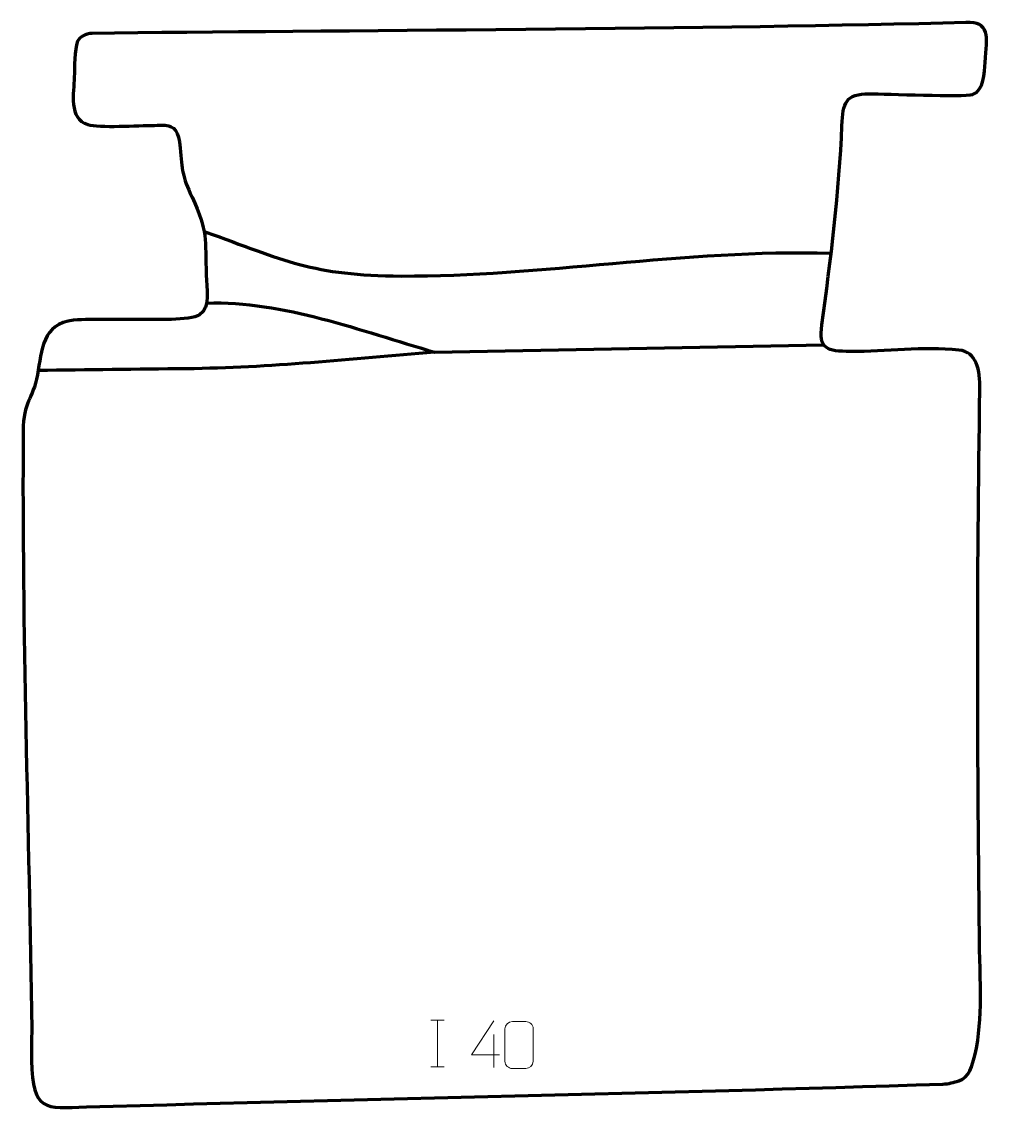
# Model space of a CAD drawing. Header units: millimetres. Extents: x -472 to 45, y 70 to 652.
import ezdxf

# ---------------------------------------------------------------- set-up
doc = ezdxf.new("R2010")
doc.units = ezdxf.units.MM
doc.header["$MEASUREMENT"] = 0
doc.layers.add('layer 2', color=7, linetype='Continuous')
doc.layers.add('layer 3', color=7, linetype='Continuous')

msp = doc.modelspace()

# ---------------------------------------------------------------- linework, layer by layer
at = {"layer": 'layer 2', "color": 140, "lineweight": 158}
for points in [[(-374.656, 539.7408), (-331.6195, 524.1379), (-316.7133, 516.1105), (-269.2937, 515.8979), (-269.2937, 515.8979), (-195.2127, 515.5658), (-118.7833, 530.1806), (-39.9085, 528.1568)], [(-373.3228, 501.4982), (-332.0521, 502.7292), (-291.3542, 486.6638), (-251.6454, 475.3105), (-251.6454, 475.3105), (-251.6454, 475.3105), (-43.7537, 479.1168), (-43.7537, 479.1168)], [(-251.6454, 475.3105), (-295.8525, 471.5765), (-339.6254, 466.9064), (-384.0554, 466.3939), (-384.0554, 466.3939), (-410.4535, 466.123), (-436.8514, 465.8023), (-463.2494, 465.5106)]]:
    msp.add_open_spline(points, degree=3, knots=[0, 0, 0, 0, 0.33333333, 0.33333333, 0.33333333, 0.33333333, 1, 1, 1, 1], dxfattribs=at)
at = {"layer": 'layer 2', "color": 250, "lineweight": 9}
for points in [[(-253.5658, 118.7872), (-253.5658, 118.7872), (-246.3977, 118.7872), (-246.3977, 118.7872)], [(-249.9818, 118.7872), (-249.9818, 118.7872), (-249.9818, 93.8337), (-249.9818, 93.8337)], [(-219.9497, 111.1435), (-219.9497, 111.1435), (-219.9497, 93.4788), (-219.9497, 93.4788)], [(-253.5658, 93.8337), (-253.5658, 93.8337), (-246.3977, 93.8337), (-246.3977, 93.8337)]]:
    msp.add_open_spline(points, degree=3, dxfattribs=at)
for points, knots in [([(-217.0056, 100.3824), (-217.0056, 100.3824), (-231.8273, 100.3824), (-231.8273, 100.3824), (-231.8273, 100.3824), (-231.8273, 100.3824), (-219.9497, 118.4529), (-219.9497, 118.4529)], [0, 0, 0, 0, 0.33333333, 0.33333333, 0.33333333, 0.33333333, 1, 1, 1, 1]), ([(-210.057, 118.0418), (-207.6909, 118.0418), (-205.3244, 118.0418), (-202.9579, 118.0418), (-202.9579, 118.0418), (-200.9774, 118.0774), (-198.9514, 116.5831), (-198.9243, 114.141), (-198.9243, 114.141), (-198.9247, 108.3836), (-198.9247, 102.6258), (-198.9243, 96.8676), (-198.9243, 96.8676), (-199.0664, 94.54), (-200.7728, 93.0577), (-202.9579, 93.0469), (-202.9579, 93.0469), (-205.3303, 93.0473), (-207.7027, 93.0473), (-210.0747, 93.0469), (-210.0747, 93.0469), (-212.0332, 92.9413), (-214.0396, 94.8292), (-214.0282, 96.8502), (-214.0282, 96.8502), (-214.0278, 102.6308), (-214.0278, 108.4111), (-214.0282, 114.1909), (-214.0282, 114.1909), (-214.0239, 116.3329), (-212.2468, 118.0554), (-210.057, 118.0418)], [0, 0, 0, 0, 0.11111111, 0.11111111, 0.11111111, 0.11111111, 0.22222222, 0.22222222, 0.22222222, 0.22222222, 0.33333333, 0.33333333, 0.33333333, 0.33333333, 0.44444444, 0.44444444, 0.44444444, 0.44444444, 0.55555556, 0.55555556, 0.55555556, 0.55555556, 0.66666667, 0.66666667, 0.66666667, 0.66666667, 0.77777778, 0.77777778, 0.77777778, 0.77777778, 1, 1, 1, 1])]:
    msp.add_open_spline(points, degree=3, knots=knots, dxfattribs=at)
at = {"layer": 'layer 3', "color": 242, "lineweight": 158}
msp.add_open_spline([(39.3658, 154.9166), (39.4975, 144.2785), (41.116, 118.3283), (37.1094, 101.4611), (37.1094, 101.4611), (35.3347, 93.9896), (33.8382, 88.1936), (28.2639, 86.4817), (28.2639, 86.4817), (25.59, 85.6605), (22.7368, 84.7836), (19.6972, 84.6847), (19.6972, 84.6847), (-132.6219, 79.7436), (-285.067, 77.0036), (-437.3872, 72.487), (-437.3872, 72.487), (-460.1353, 71.8124), (-465.8463, 69.7072), (-466.7265, 97.3221), (-466.7265, 97.3221), (-466.9052, 102.9273), (-466.7438, 108.4946), (-466.6163, 114.096), (-466.6163, 114.096), (-468.1381, 220.3885), (-471.9405, 326.9757), (-471.2124, 433.2557), (-471.2124, 433.2557), (-471.1054, 448.8655), (-466.0135, 449.8615), (-463.6369, 463.1729), (-463.6369, 463.1729), (-461.2305, 476.6515), (-461.0315, 490.423), (-444.3237, 492.2997), (-444.3237, 492.2997), (-433.1548, 493.0769), (-419.9252, 492.5428), (-408.3807, 492.7586), (-408.3807, 492.7586), (-401.5506, 492.8418), (-382.1231, 491.841), (-377.0672, 495.1736), (-377.0672, 495.1736), (-371.1319, 499.0861), (-373.2202, 509.8058), (-373.4628, 516.3186), (-373.4628, 516.3186), (-374.1876, 535.7771), (-372.4888, 539.647), (-381.087, 557.9645), (-381.087, 557.9645), (-386.3601, 569.1983), (-386.3008, 572.3065), (-387.4549, 584.3276), (-387.4549, 584.3276), (-388.3337, 593.4821), (-390.4773, 595.8193), (-395.3799, 596.3746), (-395.3799, 596.3746), (-396.9697, 596.5547), (-399.0137, 596.2826), (-401.14, 596.2726), (-401.14, 596.2726), (-409.8147, 596.232), (-430.938, 594.8754), (-436.7357, 596.7187), (-436.7357, 596.7187), (-447.0875, 600.0095), (-444.2006, 613.5877), (-443.9264, 622.0772), (-443.9264, 622.0772), (-443.7603, 627.2226), (-443.8203, 636.5576), (-442.2203, 641.2299), (-442.2203, 641.2299), (-440.9012, 643.3518), (-438.0778, 645.3378), (-434.3573, 645.3811), (-434.3573, 645.3811), (-309.9898, 646.8287), (-97.083, 647.5549), (31.9814, 651.1825), (31.9814, 651.1825), (44.9937, 651.5482), (43.4314, 644.3089), (42.318, 629.8138), (42.318, 629.8138), (41.9025, 624.4035), (41.7876, 614.8058), (35.5681, 612.8387), (35.5681, 612.8387), (30.747, 611.3156), (-10.9614, 613.1521), (-19.4246, 613.0962), (-19.4246, 613.0962), (-32.2989, 613.0112), (-33.6584, 608.5879), (-34.1442, 596.0836), (-34.1442, 596.0836), (-35.4656, 562.0749), (-40.2208, 523.4398), (-44.8645, 489.803), (-44.8645, 489.803), (-46.6426, 476.9228), (-42.0886, 475.6904), (-29.6296, 475.6179), (-29.6296, 475.6179), (-10.2211, 475.5049), (8.6975, 478.3762), (28.2641, 476.3977), (28.2641, 476.3977), (37.7797, 475.3549), (39.6499, 465.6949), (39.4837, 455.4738), (39.4837, 455.4738), (37.8457, 354.7164), (38.1176, 255.7549), (39.3658, 154.9166)], degree=3, knots=[0, 0, 0, 0, 0.03225806, 0.03225806, 0.03225806, 0.03225806, 0.06451613, 0.06451613, 0.06451613, 0.06451613, 0.09677419, 0.09677419, 0.09677419, 0.09677419, 0.12903226, 0.12903226, 0.12903226, 0.12903226, 0.16129032, 0.16129032, 0.16129032, 0.16129032, 0.19354839, 0.19354839, 0.19354839, 0.19354839, 0.22580645, 0.22580645, 0.22580645, 0.22580645, 0.25806452, 0.25806452, 0.25806452, 0.25806452, 0.29032258, 0.29032258, 0.29032258, 0.29032258, 0.32258065, 0.32258065, 0.32258065, 0.32258065, 0.35483871, 0.35483871, 0.35483871, 0.35483871, 0.38709677, 0.38709677, 0.38709677, 0.38709677, 0.41935484, 0.41935484, 0.41935484, 0.41935484, 0.4516129, 0.4516129, 0.4516129, 0.4516129, 0.48387097, 0.48387097, 0.48387097, 0.48387097, 0.51612903, 0.51612903, 0.51612903, 0.51612903, 0.5483871, 0.5483871, 0.5483871, 0.5483871, 0.58064516, 0.58064516, 0.58064516, 0.58064516, 0.61290323, 0.61290323, 0.61290323, 0.61290323, 0.64516129, 0.64516129, 0.64516129, 0.64516129, 0.67741935, 0.67741935, 0.67741935, 0.67741935, 0.70967742, 0.70967742, 0.70967742, 0.70967742, 0.74193548, 0.74193548, 0.74193548, 0.74193548, 0.77419355, 0.77419355, 0.77419355, 0.77419355, 0.80645161, 0.80645161, 0.80645161, 0.80645161, 0.83870968, 0.83870968, 0.83870968, 0.83870968, 0.87096774, 0.87096774, 0.87096774, 0.87096774, 0.90322581, 0.90322581, 0.90322581, 0.90322581, 0.93548387, 0.93548387, 0.93548387, 0.93548387, 1, 1, 1, 1], dxfattribs=at)

doc.saveas('drawing.dxf')
